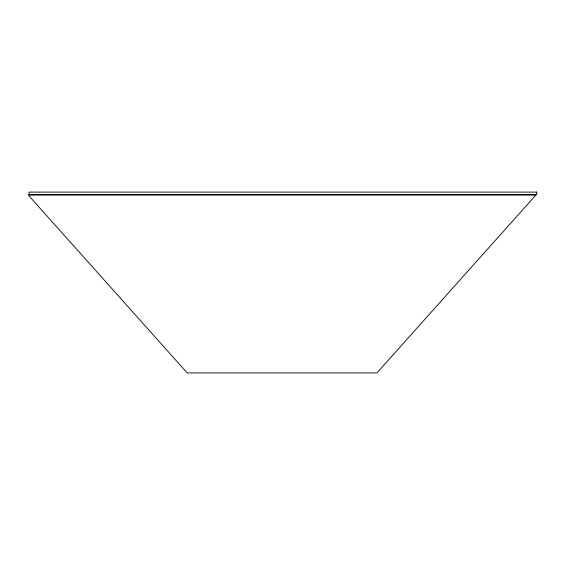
<?xml version="1.0" encoding="UTF-8"?>
<svg xmlns="http://www.w3.org/2000/svg" width="565" height="565" viewBox="0 0 565 565"><rect width="100%" height="100%" fill="white"/><g stroke="black" fill="none" stroke-linecap="round" stroke-linejoin="round"><path stroke-width="0.85" d="M535.881 195.052L376.933 372.907L187.199 372.907L28.25 195.052L535.881 195.052M536.75 192.093L29.069 192.093L29.069 194.635L536.75 194.635L536.75 192.093"/></g></svg>
